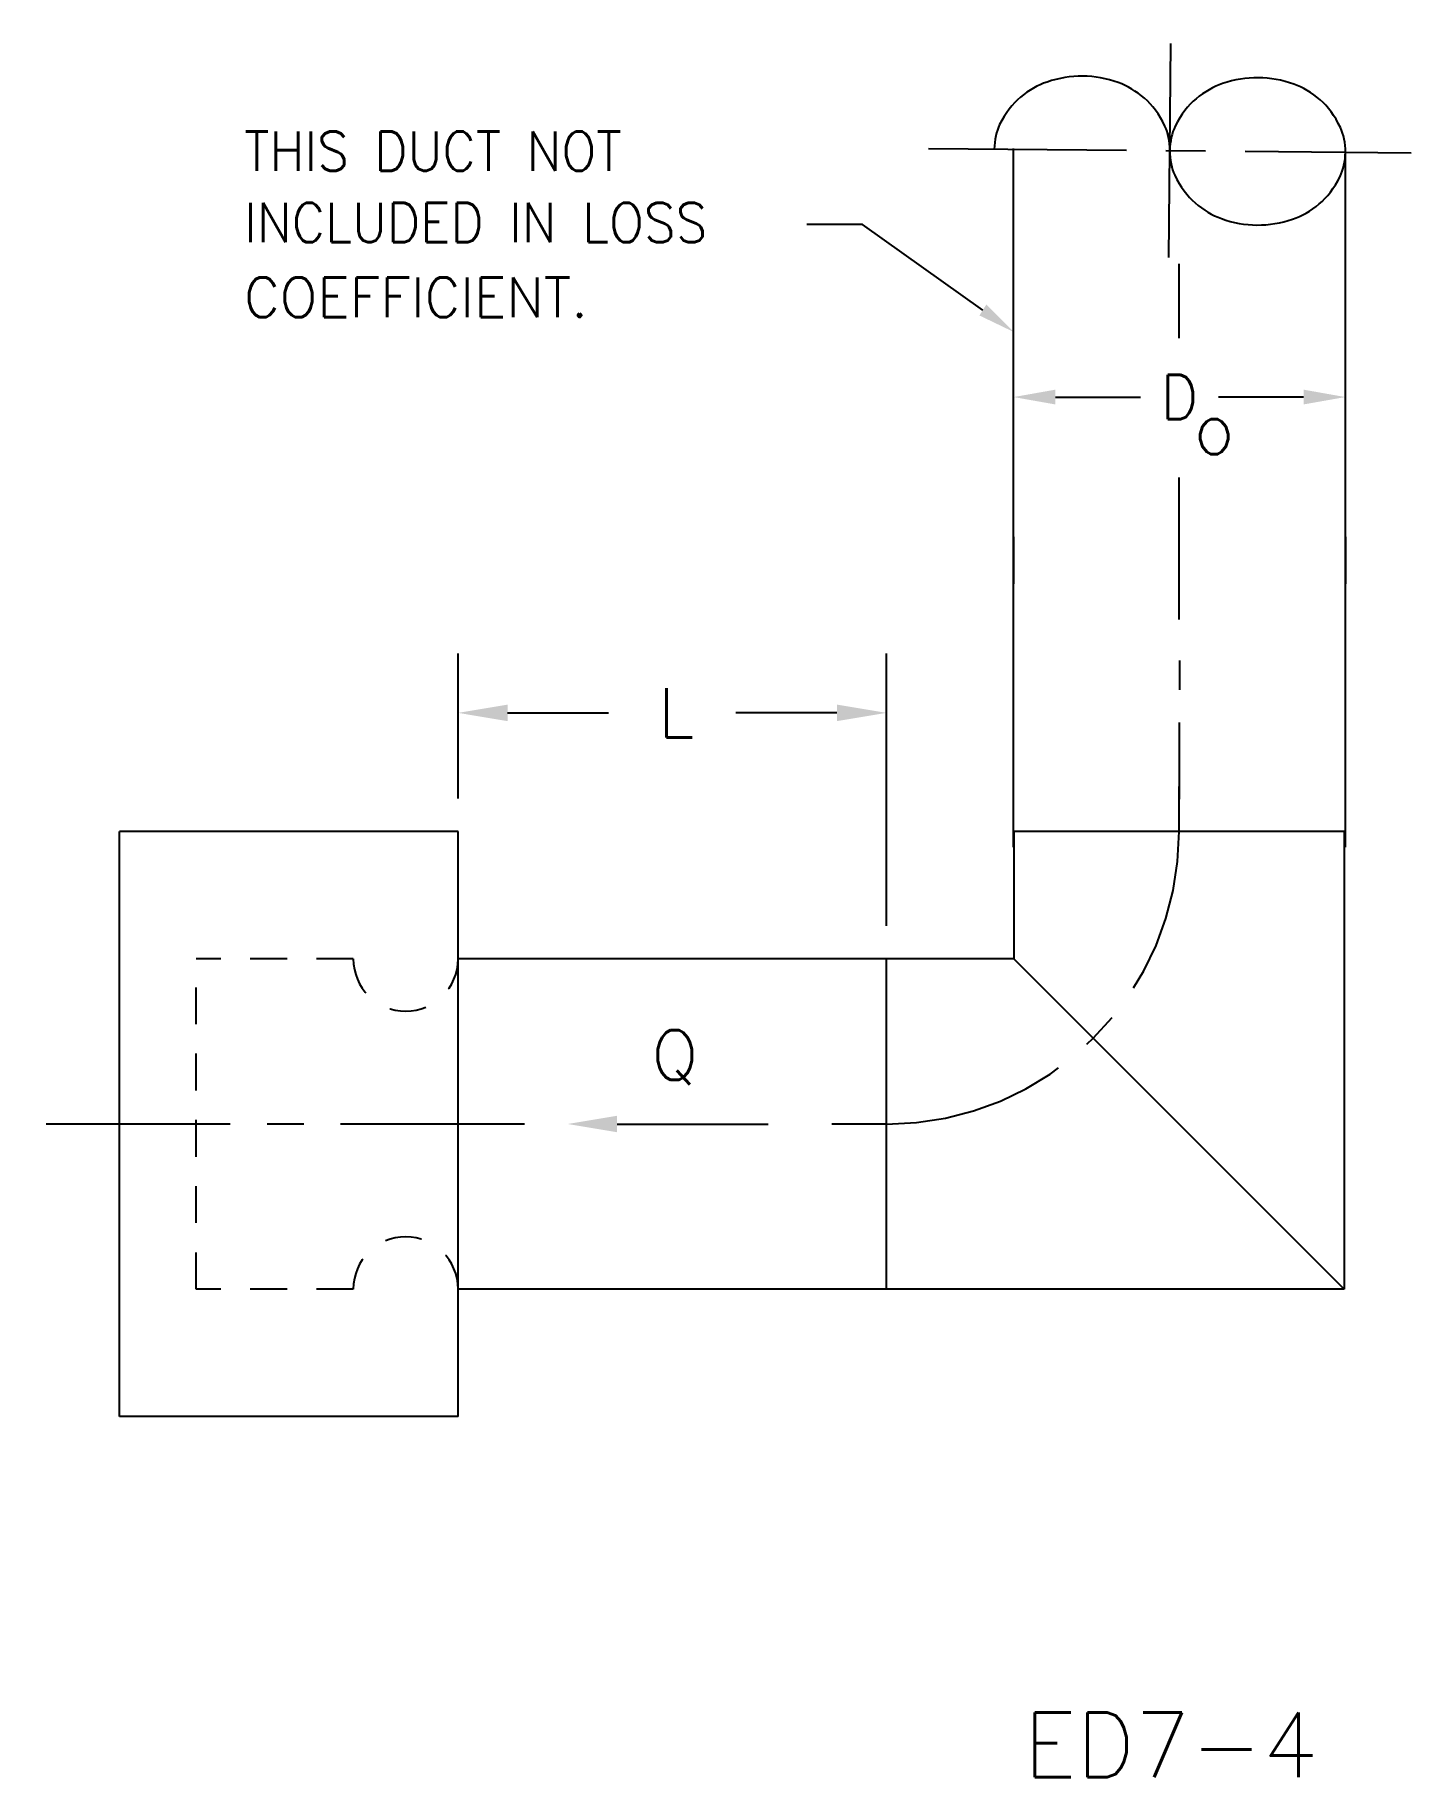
# Model space of a CAD drawing. Extents: x 3.37 to 8.04, y 1.16 to 7.08.
import ezdxf
from ezdxf.enums import TextEntityAlignment as Align

# ---------------------------------------------------------------- set-up
doc = ezdxf.new("R2010")
doc.units = 0
doc.header["$LTSCALE"] = 0.5
doc.header["$MEASUREMENT"] = 0
doc.linetypes.add('CENTER', pattern=[2, 1.25, -0.25, 0.25, -0.25])
doc.linetypes.add('HIDDEN', pattern=[0.375, 0.25, -0.125])
doc.layers.get('0').update_dxf_attribs({"linetype": 'CONTINUOUS'})
doc.layers.add('NUMBER', color=7, linetype='CONTINUOUS')
doc.styles.add('ROMANS', font='romans', dxfattribs={"height": 0.15})

# ---------------------------------------------------------------- blocks, each defined once
blk = doc.blocks.new('DFDB')
at = {"linetype": 'CENTER'}
blk.add_line((0, 1.7809), (0, -0.2809), dxfattribs=at)
blk.add_line((-0.25, 0.75), (0.25, 0.75))
blk.add_lwpolyline([(0, 0.75, 0.185624), (0.0572, 0.772, 0.101934), (0.1217, 0.8598, 0.060684), (0.1578, 0.9728, 0.047006), (0.1721, 1.125, 0.047006), (0.1578, 1.2772, 0.060684), (0.1217, 1.3902, 0.101934), (0.0572, 1.478, 0.185624), (0, 1.5, 0.185624)], format="xyb")
blk.add_lwpolyline([(0, 0, -0.185624), (-0.0572, 0.022, -0.101934), (-0.1217, 0.1098, -0.060684), (-0.1578, 0.2228, -0.047006), (-0.1721, 0.375, -0.047006), (-0.1578, 0.5272, -0.060684), (-0.1217, 0.6402, -0.101934), (-0.0572, 0.728, -0.185624), (0, 0.75, -0.185624), (0.0572, 0.728, -0.101934), (0.1217, 0.6402, -0.060684), (0.1578, 0.5272, -0.047006), (0.1721, 0.375, -0.047006), (0.1578, 0.2228, -0.060684), (0.1217, 0.1098, -0.101934), (0.0572, 0.022, -0.185624)], format="xyb", close=True)
blk = doc.blocks.new('DFDB1')
for p, q in [((-1.3398, -0.0602), (-1.3398, 2.611)), ((0.0049, -0.0602), (0.0049, 2.611)), ((-1.9518, 2.32), (-2.1778, 2.32)), ((-1.4644, 1.993), (-1.9518, 2.32)), ((-0.67, 2.1691), (-0.67, 1.8852)), ((-1.1705, 1.6604), (-0.8256, 1.6604)), ((-0.1645, 1.6604), (-0.5094, 1.6604)), ((-0.67, 1.353), (-0.67, 0.8099)), ((-1.3398, 1.1262), (-1.3398, 0.9471)), ((0.0049, 1.1262), (0.0049, 0.9471)), ((-0.6664, 0.5418), (-0.6664, 0.6538)), ((-0.6675, 0.1232), (-0.6675, 0.4172))]:
    blk.add_line(p, q)
for points in [[(-1.4505, 2.0138), (-1.4783, 1.9722), (-1.3398, 1.9094)], [(-1.1705, 1.6887), (-1.1705, 1.6322), (-1.3398, 1.6604)], [(-0.1645, 1.6887), (-0.1645, 1.6322), (0.0049, 1.6604)]]:
    blk.add_solid(points)
at = {"xscale": 1.734492877570909, "yscale": 0.894677220908174, "zscale": 1.734492877570909, "rotation": 89.47018273234713}
blk.add_blockref('DFDB', (0.005, 2.5965), dxfattribs=at)
at = {"style": 'ROMANS'}
for s, height, p in [('THIS DUCT NOT', 0.15, (-4.4583, 2.5254)), ('o', 0.2017, (-0.609, 1.4421))]:
    blk.add_text(s, height=height, dxfattribs=at).set_placement(p)
blk.add_text('INCLUDED IN LOSS', height=0.15, dxfattribs=at).set_placement((-4.4583, 2.4022), align=Align.TOP_LEFT)
blk.add_text('D', height=0.1694, dxfattribs=at).set_placement((-0.6675, 1.6604), align=Align.MIDDLE_CENTER)

msp = doc.modelspace()

# ---------------------------------------------------------------- linework, layer by layer
for p, q in [((4.8073, 4.4839), (4.8073, 4.9767)), ((6.2624, 4.0514), (6.2624, 4.9767)), ((4.9756, 4.7748), (5.3185, 4.7748)), ((6.0941, 4.7748), (5.7512, 4.7748)), ((7.2559, 4.3719), (7.2559, 4.5249)), ((3.6571, 2.385), (3.6571, 4.3719)), ((4.8073, 4.3719), (3.6571, 4.3719)), ((4.8073, 2.385), (4.8073, 4.3719)), ((7.8169, 4.3719), (6.6949, 4.3719)), ((6.6949, 4.3719), (6.6949, 3.9394)), ((7.8169, 4.3719), (7.8169, 2.8174)), ((6.6949, 3.9394), (4.8073, 3.9394)), ((6.2624, 2.8174), (6.2624, 3.9394)), ((6.6949, 3.9394), (7.8169, 2.8174)), ((5.3476, 3.3784), (5.8603, 3.3784)), ((6.2624, 3.3784), (6.077, 3.3784)), ((7.8169, 2.8174), (4.8073, 2.8174)), ((4.8073, 2.385), (3.6571, 2.385))]:
    msp.add_line(p, q)
at = {"linetype": 'HIDDEN'}
for p, q in [((4.4514, 3.9394), (3.9176, 3.9394)), ((3.9176, 2.8174), (3.9176, 3.9394)), ((4.4514, 2.8174), (3.9176, 2.8174))]:
    msp.add_line(p, q, dxfattribs=at)
at = {"linetype": 'CENTER'}
msp.add_line((5.0333, 3.3784), (3.3698, 3.3784), dxfattribs=at)
msp.add_arc((6.2624, 4.3719), 0.9935, 270, 360, dxfattribs=at)
at = {"linetype": 'HIDDEN'}
for centre, start, end in [((4.6294, 3.9394), 180, 0), ((4.6294, 2.8174), 0, 180)]:
    msp.add_arc(centre, 0.1779, start, end, dxfattribs=at)
for points in [[(4.9756, 4.7467), (4.9756, 4.8028), (4.8073, 4.7748)], [(6.0941, 4.7467), (6.0941, 4.8028), (6.2624, 4.7748)], [(5.3476, 3.4065), (5.3476, 3.3504), (5.1793, 3.3784)]]:
    msp.add_solid(points)

# ---------------------------------------------------------------- block references
at = {"xscale": 0.8380142551175178, "yscale": 0.8886521324745659, "zscale": 0.8380142551175178}
msp.add_blockref('DFDB1', (7.8169, 4.3719), dxfattribs=at)

# ---------------------------------------------------------------- texts
at = {"style": 'ROMANS'}
msp.add_text('COEFFICIENT.', height=0.135, dxfattribs=at).set_placement((4.0803, 6.2539), align=Align.TOP_LEFT)
for s, p in [('L', (5.4868, 4.6906)), ('Q', (5.4641, 3.5285))]:
    msp.add_text(s, height=0.1683, dxfattribs=at).set_placement(p)
at = {"layer": 'NUMBER', "style": 'ROMANS'}
msp.add_text('ED7-4', height=0.22, dxfattribs=at).set_placement((6.7286, 1.16))

doc.saveas('drawing.dxf')
